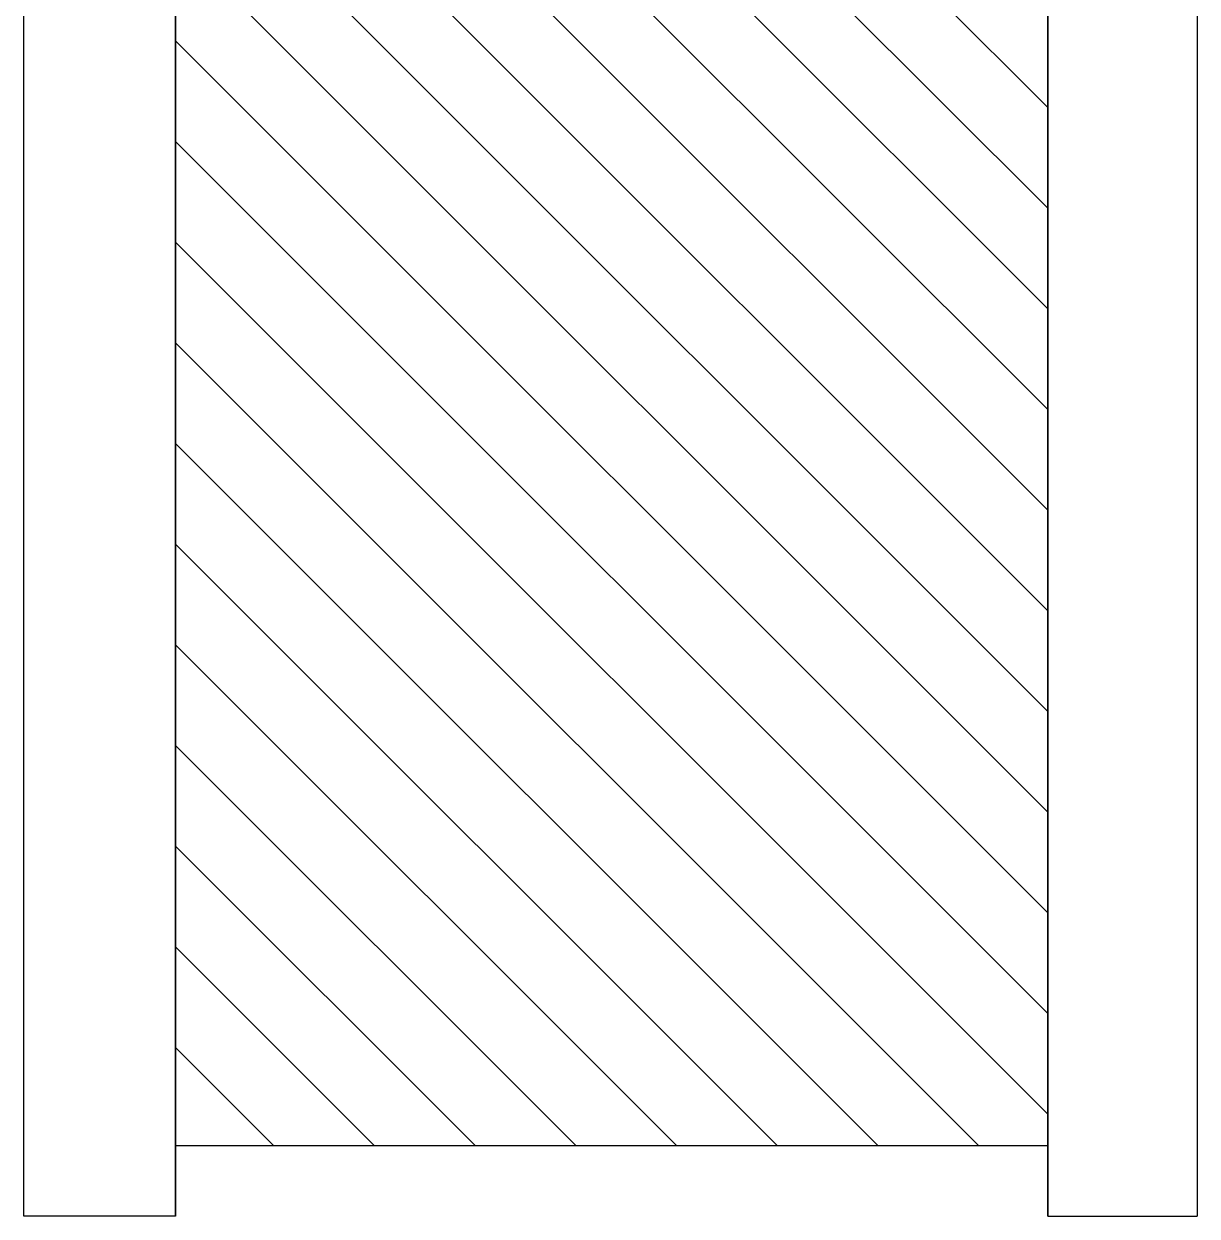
# Model space of a CAD drawing. Header units: metres. Extents: x -298 to 779, y -265 to 213.
# Drawn here: x 400.172 to 400.996, y -98.804 to -97.966 of the extents above; entities that cross this region are included whole.
import ezdxf

# ---------------------------------------------------------------- set-up
doc = ezdxf.new("R2010")
doc.units = ezdxf.units.M
doc.header["$LTSCALE"] = 0.01
doc.header["$MEASUREMENT"] = 0
doc.layers.add('Furniture', color=130, linetype='Continuous')

msp = doc.modelspace()

# ---------------------------------------------------------------- linework, layer by layer
at = {"layer": 'Furniture'}
for p, q in [((400.17178, -98.80359), (400.17178, -97.40511)), ((400.17178, -98.80359), (400.17178, -97.40511)), ((400.27824, -97.40511), (400.27824, -98.80359)), ((400.27824, -98.80359), (400.27824, -97.40511)), ((400.89083, -97.40511), (400.89083, -98.80359)), ((400.89083, -98.80359), (400.89083, -97.40511)), ((400.9956, -97.40511), (400.9956, -98.80359)), ((400.27824, -97.41237), (400.89083, -98.02496)), ((400.27824, -97.48308), (400.89083, -98.09567)), ((400.27824, -97.55379), (400.89083, -98.16638)), ((400.27824, -97.6245), (400.89083, -98.23709)), ((400.27824, -97.69521), (400.89083, -98.3078)), ((400.27824, -97.76592), (400.89083, -98.37851)), ((400.27824, -97.83663), (400.89083, -98.44922)), ((400.27824, -97.90734), (400.89083, -98.51993)), ((400.27824, -97.97805), (400.89083, -98.59064)), ((400.27824, -98.04876), (400.89083, -98.66135)), ((400.27824, -98.11947), (400.89083, -98.73206)), ((400.27824, -98.19019), (400.84237, -98.75431)), ((400.27824, -98.2609), (400.77166, -98.75431)), ((400.27824, -98.33161), (400.70095, -98.75431)), ((400.27824, -98.40232), (400.63024, -98.75431)), ((400.27824, -98.47303), (400.55952, -98.75431)), ((400.27824, -98.54374), (400.48881, -98.75431)), ((400.27824, -98.61445), (400.4181, -98.75431)), ((400.27824, -98.68516), (400.34739, -98.75431)), ((400.89083, -98.75431), (400.27824, -98.75431)), ((400.27824, -98.80359), (400.17178, -98.80359)), ((400.89083, -98.80359), (400.9956, -98.80359))]:
    msp.add_line(p, q, dxfattribs=at)

doc.saveas('drawing.dxf')
